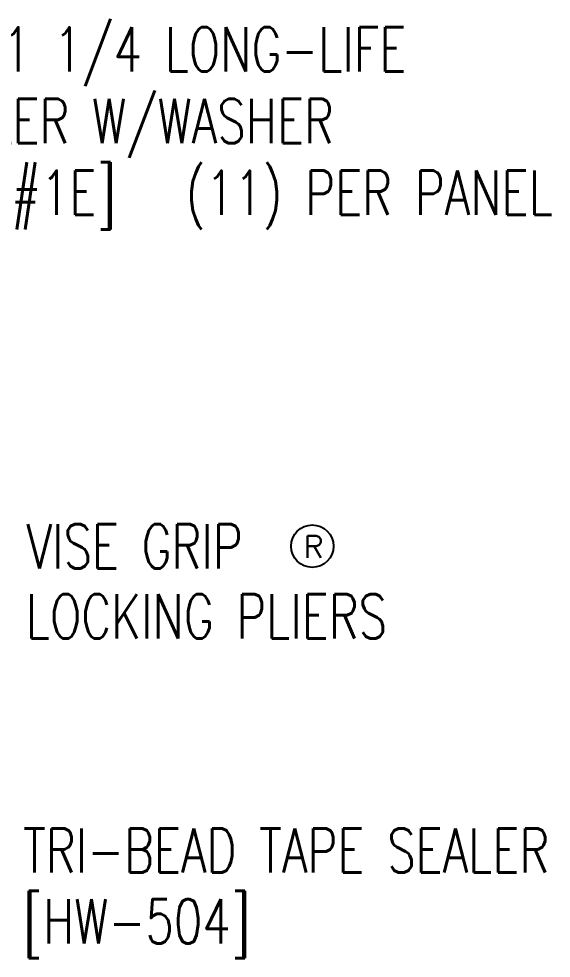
# Model space of a CAD drawing. Header units: inches. Extents: x 1.5 to 47.9, y 4.3 to 43.9.
# Drawn here: x 20.96 to 25.47, y 11.49 to 19.45 of the extents above; entities that cross this region are included whole.
import ezdxf
from ezdxf.enums import TextEntityAlignment as Align

# ---------------------------------------------------------------- set-up
doc = ezdxf.new("R2010")
doc.units = ezdxf.units.IN
doc.header["$MEASUREMENT"] = 0
doc.layers.add('TEXT', color=2, linetype='Continuous')
doc.styles.add('TEXT1', font='ROMANS.shx', dxfattribs={"width": 0.75, "height": 0.375})

# ---------------------------------------------------------------- blocks, each defined once
blk = doc.blocks.new('dsc-HW-504')
at = {"layer": 'TEXT', "style": 'TEXT1', "width": 0.75}
for s, p in [('TRI-BEAD TAPE SEALER', (0, 0)), ('[HW-504]', (0, -0.6))]:
    blk.add_text(s, height=0.375, dxfattribs=at).set_placement(p)
at = {"layer": 'TEXT', "style": 'TEXT1', "flags": 1}
for tag, p in [('COLOR', (0, -1.2)), ('CALC', (0, -1.2)), ('OPT1', (0, -1.2)), ('OPT2', (0, -1.2)), ('OPT3', (0, -1.2)), ('GAGE', (0, -1.2)), ('SHPLN', (0, -1.2)), ('PART', (0, -1.2)), ('DESCRIPTION', (0, -1.2)), ('MULTIPLE', (0, -1.2)), ('SPARE1', (0, -1.8)), ('SPARE2', (0, -1.8)), ('SPARE3', (0, -1.8)), ('SPARE4', (0, -1.8)), ('SPARE5', (0, -1.8)), ('SPARE6', (0, -1.8)), ('SPARE7', (0, -1.8)), ('SPARE8', (0, -1.8)), ('SPARE9', (0, -1.8)), ('SPARE10', (0, -1.8))]:
    blk.add_attdef(tag, p, '', height=0.375, dxfattribs=at)
blk = doc.blocks.new('FD-F1e')
at = {"layer": 'TEXT', "style": 'TEXT1', "width": 0.75}
for s, p in [('1/4-14 x 1 1/4 LONG-LIFE', (0.0047, -0.0408)), ('SELF-DRILLER W/WASHER', (0.0047, -0.1926)), ('[FASTENER #1E]', (0.0047, -0.3444))]:
    blk.add_text(s, height=0.09375, dxfattribs=at).set_placement(p)
blk.add_attdef('(QUANTITY)', (0.9263, -0.3444), '', height=0.0938, dxfattribs=at)
at = {"layer": 'TEXT', "style": 'TEXT1', "flags": 1}
for tag, p in [('Description', (0.0245, -0.5337)), ('Multiple', (0.0245, -0.5337)), ('Color', (0.0245, -0.5337)), ('Calc', (0.0245, -0.5337)), ('Opt1', (0.0245, -0.5337)), ('Opt2', (0.0245, -0.5337)), ('Opt3', (0.0245, -0.5337)), ('Part', (0.0245, -0.5337)), ('Spare1', (0.0245, -0.7212)), ('Spare2', (0.0245, -0.7212)), ('Spare3', (0.0245, -0.7212)), ('Spare4', (0.0245, -0.7212)), ('Spare5', (0.0245, -0.7212)), ('Spare6', (0.0245, -0.7212)), ('Spare7', (0.0245, -0.7212)), ('Spare8', (0.0245, -0.7212)), ('Spare9', (0.0245, -0.7212)), ('Spare10', (0.0245, -0.7212))]:
    blk.add_attdef(tag, p, '', height=0.0938, dxfattribs=at)

msp = doc.modelspace()

# ---------------------------------------------------------------- linework, layer by layer
at = {"layer": 'TEXT'}
msp.add_circle((23.44403, 14.97789), 0.17969, dxfattribs=at)

# ---------------------------------------------------------------- block references
msp.add_blockref('dsc-HW-504', (20.99285, 12.21254))
at = {"layer": 'TEXT', "xscale": 4, "yscale": 4, "zscale": 4}
msp.add_blockref('FD-F1e', (18.66624, 19.16204), dxfattribs=at).add_auto_attribs({'(QUANTITY)': '(11) PER PANEL'})

# ---------------------------------------------------------------- texts
at = {"layer": 'TEXT', "style": 'TEXT1', "width": 0.75}
for s, p in [('VISE GRIP', (21.02186, 14.78935)), ('LOCKING PLIERS', (21.0163, 14.19608))]:
    msp.add_text(s, height=0.375, dxfattribs=at).set_placement(p)
at = {"layer": 'TEXT', "style": 'TEXT1'}
msp.add_text('R', height=0.1875, dxfattribs=at).set_placement((23.45544, 14.97219), align=Align.MIDDLE_CENTER)

doc.saveas('drawing.dxf')
